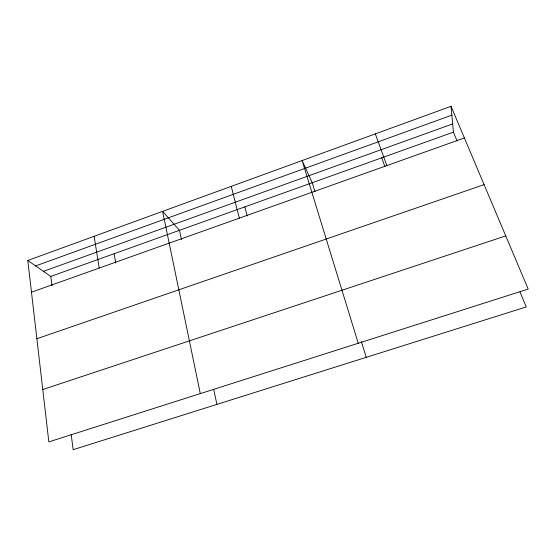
<?xml version="1.0" encoding="UTF-8"?>
<svg xmlns="http://www.w3.org/2000/svg" width="556" height="556" viewBox="0 0 556 556"><rect width="100%" height="100%" fill="white"/><g stroke="black" fill="none" stroke-linecap="round" stroke-linejoin="round"><path stroke-width="0.83" d="M27.8 260.465L451.034 106.314L528.2 289.078L48.838 441.888L27.8 260.465L50.784 276.422L51.986 285.721M35.647 265.914L451.854 115.148M43.451 271.335L452.674 123.918M50.784 276.422L453.439 132.119L451.034 106.314M31.477 292.199L464.399 137.971M36.877 338.722L484.095 184.627M42.763 389.534L505.745 235.897M453.439 132.119L457.108 140.932M519.978 291.9L526.24 306.933L73.149 449.686L71.154 434.229M375.335 133.885L386.837 165.598M381.715 157.821L384.905 166.647M315.023 191.799L312.215 182.729L302.11 160.559L358.245 343.254M361.386 341.634L366.244 357.341M244.835 206.874L247.198 215.95M231.233 186.371L239.351 218.14M181.478 239.622L179.47 230.302L162.602 211.37L200.299 393.606M213.692 389.339L216.923 404.386M114.147 253.71L115.738 263.023M94.124 236.314L99.204 268.068"/></g></svg>
